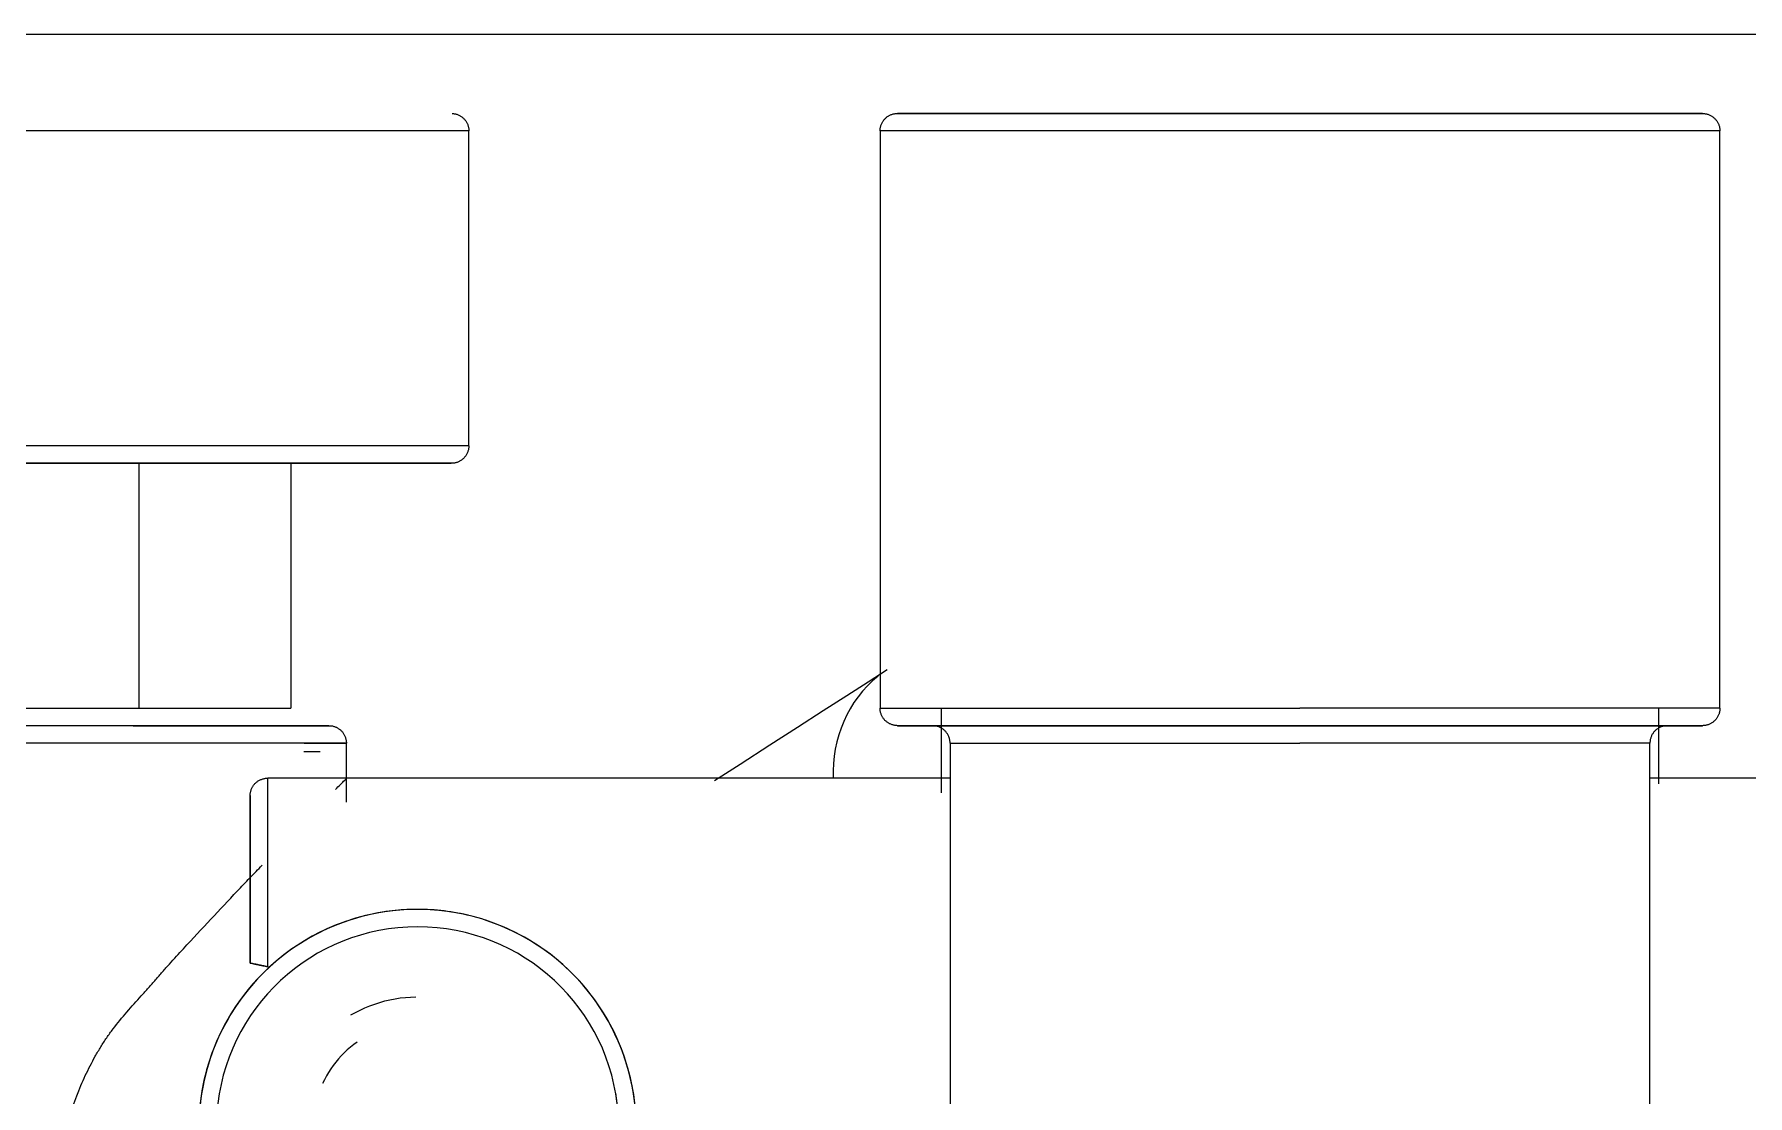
# Model space of a CAD drawing. Header units: millimetres. Extents: x 173236 to 801264, y -94969 to 615039.
# Drawn here: x 642920.1 to 643018.1, y 137680 to 137740.6 of the extents above; entities that cross this region are included whole.
import ezdxf

# ---------------------------------------------------------------- set-up
doc = ezdxf.new("R2010")
doc.units = ezdxf.units.MM
doc.header["$MEASUREMENT"] = 0
for name, color, linetype in [('VOX-A-ANNO-DIMS', 160, 'Continuous'), ('VOX-A-ELEV-1-NEAR', 130, 'Continuous'), ('VOX-A-FURN-LAYOUT', 93, 'Continuous'), ('VOX-A-WINDOW-SILL', 55, 'Continuous'), ('VOX-I- FURN-LAYOUT', 93, 'Continuous')]:
    doc.layers.add(name, color=color, linetype=linetype)

# ---------------------------------------------------------------- blocks, each defined once
blk = doc.blocks.new('*U626')
at = {"layer": 'VOX-A-WINDOW-SILL'}
blk.add_line((0, -4.5), (42.3071, -4.5), dxfattribs=at)
blk = doc.blocks.new('TYPICAL FLOOR PLAN')
at = {"layer": 'VOX-A-ANNO-DIMS', "xscale": -25.4, "yscale": 25.4, "zscale": 25.4, "rotation": 0.003946187135381862}
blk.add_blockref('*U626', (989090.596, 124304.818), dxfattribs=at)
blk = doc.blocks.new('Shower_columns_15486 - Xref_5A9743C00 - Torture_dwg_H_PIVOT-1495418-First Floor')
for p, q in [((-0.8071, -1.3386), (-0.8071, -1.5289)), ((0.8071, -1.509), (0.8071, -1.3386))]:
    blk.add_line(p, q)
blk = doc.blocks.new('Shower_columns_15486 - Xref_5A9743C00 - Torture_dwg_K_LINK-1495419-First Floor')
for p, q in [((-0.8071, -1.4961), (-2.1457, -1.4961)), ((2.1457, -1.4961), (0.8071, -1.4961))]:
    blk.add_line(p, q)
blk.add_open_spline([(-2.1704, -1.5215), (-2.1624, -1.5134), (-2.1501, -1.5014), (-2.1457, -1.4966), (-2.1457, -1.4961)], degree=3)
for points, knots in [([(-2.4507, -1.8137), (-2.4305, -1.7922), (-2.4008, -1.7605), (-2.3628, -1.7204), (-2.3444, -1.7014), (-2.3354, -1.6921)], [0.4285714, 0.4285714, 0.4285714, 0.4285714, 0.5, 0.5357143, 0.5714286, 0.5714286, 0.5714286, 0.5714286]), ([(-2.7756, -2.2835), (-2.7669, -2.2504), (-2.7507, -2.2028), (-2.7263, -2.1507), (-2.7108, -2.1219), (-2.6986, -2.1008), (-2.6852, -2.0803), (-2.666, -2.0539), (-2.6398, -2.0223), (-2.6126, -1.9919), (-2.5909, -1.9679), (-2.5751, -1.95), (-2.5595, -1.9321), (-2.5385, -1.9086), (-2.502, -1.8683), (-2.4709, -1.8353), (-2.4507, -1.8137)], [0, 0, 0, 0, 0.0714286, 0.1071429, 0.125, 0.1428571, 0.1607143, 0.1785714, 0.2142857, 0.25, 0.2678571, 0.2857143, 0.3035714, 0.3214286, 0.3571429, 0.4285714, 0.4285714, 0.4285714, 0.4285714])]:
    blk.add_open_spline(points, degree=3, knots=knots)
blk = doc.blocks.new('Shower_columns_15486 - Xref_5A9743C00 - Torture_dwg_C_FIXED-1495420-First Floor')
for p, q in [((-0.8612, 0), (0, 0)), ((-0.8612, 0), (-0.5322, 0)), ((-0.2798, 0), (0, 0)), ((0.9055, 0), (0, 0)), ((0.2344, 0), (0, 0)), ((0.9055, 0), (0.4528, 0)), ((-0.9449, -0.0394), (-0.9449, -1.3386)), ((0, -0.0394), (-0.9449, -0.0394)), ((0.9449, -0.0394), (0, -0.0394)), ((0.9449, -1.3386), (0.9449, -0.0394)), ((-0.9449, -1.3386), (0, -1.3386)), ((0.9449, -1.3386), (0, -1.3386)), ((-0.5322, -1.378), (-0.8612, -1.378)), ((0, -1.378), (-0.8612, -1.378)), ((-0.5483, -1.378), (-0.7863, -1.378)), ((-0.5483, -1.378), (-0.7863, -1.378)), ((0, -1.378), (-0.2789, -1.378)), ((0, -1.378), (-0.2562, -1.378)), ((0, -1.378), (-0.2555, -1.378)), ((0, -1.378), (0.182, -1.378)), ((0, -1.378), (0.2338, -1.378)), ((0.9055, -1.378), (0, -1.378)), ((0.1823, -1.378), (0, -1.378)), ((0.9055, -1.378), (0.4528, -1.378)), ((0.4612, -1.378), (0.8268, -1.378)), ((0.4612, -1.378), (0.8268, -1.378)), ((-0.7874, -1.4173), (-0.7874, -2.8543)), ((-0.7874, -1.4173), (0, -1.4173)), ((0.7874, -1.4173), (0, -1.4173)), ((0.7874, -2.8543), (0.7874, -1.4173))]:
    blk.add_line(p, q)
at = {"flags": 128}
for points in [[(-0.9449, -0.0394), (-0.9449, -0.0378), (-0.9448, -0.0362), (-0.9446, -0.0347), (-0.9444, -0.0331), (-0.9441, -0.0315), (-0.9438, -0.03), (-0.9433, -0.0285), (-0.9429, -0.027), (-0.9424, -0.0255), (-0.9418, -0.024), (-0.9411, -0.0226), (-0.9404, -0.0212), (-0.9397, -0.0198), (-0.9389, -0.0185), (-0.938, -0.0171), (-0.9371, -0.0159), (-0.9361, -0.0146), (-0.9351, -0.0134), (-0.934, -0.0122), (-0.9329, -0.0111), (-0.9318, -0.0101), (-0.9306, -0.009), (-0.9294, -0.008), (-0.9281, -0.0071), (-0.9268, -0.0062), (-0.9254, -0.0054), (-0.9241, -0.0046), (-0.9227, -0.0039), (-0.9212, -0.0033), (-0.9198, -0.0027), (-0.9183, -0.0021), (-0.9168, -0.0017), (-0.9153, -0.0012), (-0.9137, -0.0009), (-0.9122, -0.0006), (-0.9106, -0.0003), (-0.9091, -0.0002), (-0.9075, -0.0001), (-0.9059, 0), (-0.9055, 0)], [(0, 0), (-0.0362, 0), (-0.0724, 0), (-0.1084, 0), (-0.1443, 0), (-0.1799, 0), (-0.2152, 0), (-0.2502, 0), (-0.2848, 0), (-0.319, 0), (-0.3526, 0), (-0.3857, 0), (-0.4181, 0), (-0.4499, 0), (-0.481, 0), (-0.5113, 0), (-0.5408, 0), (-0.5694, 0), (-0.5971, 0), (-0.6238, 0), (-0.6496, 0), (-0.6743, 0), (-0.6979, 0), (-0.7204, 0), (-0.7418, 0), (-0.762, 0), (-0.7809, 0), (-0.7986, 0), (-0.8151, 0), (-0.8302, 0), (-0.844, 0), (-0.8564, 0), (-0.8675, 0), (-0.8772, 0), (-0.8855, 0), (-0.8923, 0), (-0.8978, 0), (-0.9018, 0), (-0.9043, 0), (-0.9055, 0)], [(-0.9055, 0), (-0.9048, 0), (-0.9026, 0), (-0.899, 0), (-0.8939, 0), (-0.8875, 0), (-0.8796, 0), (-0.8702, 0), (-0.8595, 0), (-0.8475, 0), (-0.834, 0), (-0.8193, 0), (-0.8032, 0), (-0.7858, 0), (-0.7672, 0), (-0.7474, 0), (-0.7263, 0), (-0.7041, 0), (-0.6808, 0), (-0.6563, 0), (-0.6309, 0), (-0.6044, 0), (-0.5769, 0), (-0.5486, 0), (-0.5193, 0), (-0.4893, 0), (-0.4584, 0), (-0.4268, 0), (-0.3945, 0), (-0.3616, 0), (-0.3281, 0), (-0.2941, 0), (-0.2596, 0), (-0.2247, 0), (-0.1895, 0), (-0.1539, 0), (-0.1181, 0), (-0.0821, 0), (-0.046, 0), (-0.0098, 0), (0, 0)], [(0, 0), (0.0362, 0), (0.0724, 0), (0.1084, 0), (0.1443, 0), (0.1799, 0), (0.2152, 0), (0.2502, 0), (0.2848, 0), (0.319, 0), (0.3526, 0), (0.3857, 0), (0.4181, 0), (0.4499, 0), (0.481, 0), (0.5113, 0), (0.5408, 0), (0.5694, 0), (0.5971, 0), (0.6238, 0), (0.6496, 0), (0.6743, 0), (0.6979, 0), (0.7204, 0), (0.7418, 0), (0.762, 0), (0.7809, 0), (0.7986, 0), (0.8151, 0), (0.8302, 0), (0.844, 0), (0.8564, 0), (0.8675, 0), (0.8772, 0), (0.8855, 0), (0.8923, 0), (0.8978, 0), (0.9018, 0), (0.9043, 0), (0.9055, 0)], [(0.9055, 0), (0.9048, 0), (0.9026, 0), (0.899, 0), (0.8939, 0), (0.8875, 0), (0.8796, 0), (0.8702, 0), (0.8595, 0), (0.8475, 0), (0.834, 0), (0.8193, 0), (0.8032, 0), (0.7858, 0), (0.7672, 0), (0.7474, 0), (0.7263, 0), (0.7041, 0), (0.6808, 0), (0.6563, 0), (0.6309, 0), (0.6044, 0), (0.5769, 0), (0.5486, 0), (0.5193, 0), (0.4893, 0), (0.4584, 0), (0.4268, 0), (0.3945, 0), (0.3616, 0), (0.3281, 0), (0.2941, 0), (0.2596, 0), (0.2247, 0), (0.1895, 0), (0.1539, 0), (0.1181, 0), (0.0821, 0), (0.046, 0), (0.0098, 0), (0, 0)], [(0.9055, 0), (0.9071, 0), (0.9087, -0.0001), (0.9102, -0.0003), (0.9118, -0.0005), (0.9133, -0.0008), (0.9149, -0.0011), (0.9164, -0.0015), (0.9179, -0.002), (0.9194, -0.0025), (0.9208, -0.0031), (0.9223, -0.0037), (0.9237, -0.0044), (0.9251, -0.0052), (0.9264, -0.006), (0.9277, -0.0069), (0.929, -0.0078), (0.9303, -0.0088), (0.9315, -0.0098), (0.9326, -0.0108), (0.9338, -0.0119), (0.9348, -0.0131), (0.9359, -0.0143), (0.9368, -0.0155), (0.9378, -0.0168), (0.9386, -0.0181), (0.9395, -0.0194), (0.9402, -0.0208), (0.9409, -0.0222), (0.9416, -0.0236), (0.9422, -0.0251), (0.9427, -0.0266), (0.9432, -0.0281), (0.9437, -0.0296), (0.944, -0.0311), (0.9443, -0.0327), (0.9445, -0.0342), (0.9447, -0.0358), (0.9448, -0.0374), (0.9449, -0.0389), (0.9449, -0.0394)], [(-0.9055, -1.378), (-0.9071, -1.3779), (-0.9087, -1.3778), (-0.9102, -1.3777), (-0.9118, -1.3774), (-0.9133, -1.3772), (-0.9149, -1.3768), (-0.9164, -1.3764), (-0.9179, -1.376), (-0.9194, -1.3754), (-0.9208, -1.3748), (-0.9223, -1.3742), (-0.9237, -1.3735), (-0.9251, -1.3727), (-0.9264, -1.3719), (-0.9277, -1.3711), (-0.929, -1.3702), (-0.9303, -1.3692), (-0.9315, -1.3682), (-0.9326, -1.3671), (-0.9338, -1.366), (-0.9348, -1.3649), (-0.9359, -1.3637), (-0.9368, -1.3624), (-0.9378, -1.3612), (-0.9386, -1.3599), (-0.9395, -1.3585), (-0.9402, -1.3571), (-0.9409, -1.3557), (-0.9416, -1.3543), (-0.9422, -1.3528), (-0.9427, -1.3514), (-0.9432, -1.3499), (-0.9437, -1.3484), (-0.944, -1.3468), (-0.9443, -1.3453), (-0.9445, -1.3437), (-0.9447, -1.3422), (-0.9448, -1.3406), (-0.9449, -1.339), (-0.9449, -1.3386)], [(0.9449, -1.3386), (0.9449, -1.3402), (0.9448, -1.3417), (0.9446, -1.3433), (0.9444, -1.3449), (0.9441, -1.3464), (0.9438, -1.3479), (0.9433, -1.3495), (0.9429, -1.351), (0.9424, -1.3525), (0.9418, -1.3539), (0.9411, -1.3554), (0.9404, -1.3568), (0.9397, -1.3581), (0.9389, -1.3595), (0.938, -1.3608), (0.9371, -1.3621), (0.9361, -1.3633), (0.9351, -1.3645), (0.934, -1.3657), (0.9329, -1.3668), (0.9318, -1.3679), (0.9306, -1.3689), (0.9294, -1.3699), (0.9281, -1.3708), (0.9268, -1.3717), (0.9254, -1.3725), (0.9241, -1.3733), (0.9227, -1.374), (0.9212, -1.3747), (0.9198, -1.3753), (0.9183, -1.3758), (0.9168, -1.3763), (0.9153, -1.3767), (0.9137, -1.3771), (0.9122, -1.3774), (0.9106, -1.3776), (0.9091, -1.3778), (0.9075, -1.3779), (0.9059, -1.378), (0.9055, -1.378)], [(-0.481, -1.378), (-0.5113, -1.378), (-0.5408, -1.378), (-0.5694, -1.378), (-0.5971, -1.378), (-0.6238, -1.378), (-0.6496, -1.378), (-0.6743, -1.378), (-0.6979, -1.378), (-0.7204, -1.378), (-0.7418, -1.378), (-0.762, -1.378), (-0.7809, -1.378), (-0.7986, -1.378), (-0.8151, -1.378), (-0.8302, -1.378), (-0.844, -1.378), (-0.8564, -1.378), (-0.8675, -1.378), (-0.8772, -1.378), (-0.8855, -1.378), (-0.8923, -1.378), (-0.8978, -1.378), (-0.9018, -1.378), (-0.9043, -1.378), (-0.9055, -1.378)], [(-0.9055, -1.378), (-0.9048, -1.378), (-0.9026, -1.378), (-0.899, -1.378), (-0.8939, -1.378), (-0.8875, -1.378), (-0.8796, -1.378), (-0.8702, -1.378), (-0.8595, -1.378), (-0.8475, -1.378), (-0.834, -1.378), (-0.8193, -1.378), (-0.8032, -1.378), (-0.7858, -1.378), (-0.7672, -1.378), (-0.7474, -1.378), (-0.7263, -1.378), (-0.7041, -1.378), (-0.6808, -1.378), (-0.6563, -1.378), (-0.6309, -1.378), (-0.6044, -1.378), (-0.5769, -1.378), (-0.5486, -1.378), (-0.5193, -1.378), (-0.4893, -1.378), (-0.4584, -1.378), (-0.4268, -1.378), (-0.3945, -1.378), (-0.3616, -1.378), (-0.3281, -1.378), (-0.2941, -1.378), (-0.2596, -1.378), (-0.2247, -1.378), (-0.1895, -1.378), (-0.1539, -1.378), (-0.1181, -1.378), (-0.0821, -1.378), (-0.046, -1.378), (-0.0098, -1.378), (0, -1.378)], [(-0.7874, -1.4173), (-0.7874, -1.4157), (-0.7875, -1.4142), (-0.7877, -1.4126), (-0.7879, -1.4111), (-0.7882, -1.4095), (-0.7885, -1.408), (-0.7889, -1.4064), (-0.7894, -1.4049), (-0.7899, -1.4035), (-0.7905, -1.402), (-0.7912, -1.4006), (-0.7919, -1.3991), (-0.7926, -1.3978), (-0.7934, -1.3964), (-0.7943, -1.3951), (-0.7952, -1.3938), (-0.7962, -1.3926), (-0.7972, -1.3914), (-0.7982, -1.3902), (-0.7993, -1.3891), (-0.8005, -1.388), (-0.8017, -1.387), (-0.8029, -1.386), (-0.8042, -1.3851), (-0.8055, -1.3842), (-0.8068, -1.3834), (-0.8082, -1.3826), (-0.8096, -1.3819), (-0.811, -1.3812), (-0.8125, -1.3806), (-0.814, -1.3801), (-0.8155, -1.3796), (-0.817, -1.3792), (-0.8185, -1.3788), (-0.8201, -1.3785), (-0.8216, -1.3783), (-0.8232, -1.3781), (-0.8248, -1.378), (-0.8263, -1.378), (-0.8268, -1.378)], [(0, -1.378), (-0.0362, -1.378), (-0.0724, -1.378)], [(0, -1.378), (0.0362, -1.378), (0.0724, -1.378), (0.1084, -1.378), (0.1443, -1.378), (0.1799, -1.378), (0.2152, -1.378), (0.2502, -1.378), (0.2848, -1.378), (0.319, -1.378), (0.3526, -1.378), (0.3857, -1.378), (0.4181, -1.378), (0.4499, -1.378), (0.481, -1.378), (0.5113, -1.378), (0.5408, -1.378), (0.5694, -1.378), (0.5971, -1.378), (0.6238, -1.378), (0.6496, -1.378), (0.6743, -1.378), (0.6979, -1.378), (0.7204, -1.378), (0.7418, -1.378), (0.762, -1.378), (0.7809, -1.378), (0.7986, -1.378), (0.8151, -1.378), (0.8302, -1.378), (0.844, -1.378), (0.8564, -1.378), (0.8675, -1.378), (0.8772, -1.378), (0.8855, -1.378), (0.8923, -1.378), (0.8978, -1.378), (0.9018, -1.378), (0.9043, -1.378), (0.9055, -1.378)], [(0.1895, -1.378), (0.1539, -1.378), (0.1181, -1.378), (0.0821, -1.378), (0.046, -1.378), (0.0098, -1.378), (0, -1.378)], [(0.9055, -1.378), (0.9048, -1.378), (0.9026, -1.378), (0.899, -1.378), (0.8939, -1.378), (0.8875, -1.378), (0.8796, -1.378), (0.8702, -1.378), (0.8595, -1.378), (0.8475, -1.378), (0.834, -1.378), (0.8193, -1.378), (0.8032, -1.378), (0.7858, -1.378), (0.7672, -1.378), (0.7474, -1.378), (0.7263, -1.378), (0.7041, -1.378), (0.6808, -1.378), (0.6563, -1.378), (0.6309, -1.378), (0.6044, -1.378), (0.5769, -1.378), (0.5486, -1.378), (0.5193, -1.378), (0.4893, -1.378), (0.4584, -1.378), (0.4268, -1.378)], [(0.8268, -1.378), (0.8252, -1.378), (0.8236, -1.3781), (0.8221, -1.3782), (0.8205, -1.3785), (0.819, -1.3787), (0.8174, -1.3791), (0.8159, -1.3795), (0.8144, -1.38), (0.8129, -1.3805), (0.8114, -1.3811), (0.81, -1.3817), (0.8086, -1.3824), (0.8072, -1.3832), (0.8059, -1.384), (0.8045, -1.3848), (0.8033, -1.3857), (0.802, -1.3867), (0.8008, -1.3877), (0.7996, -1.3888), (0.7985, -1.3899), (0.7975, -1.391), (0.7964, -1.3922), (0.7954, -1.3935), (0.7945, -1.3947), (0.7936, -1.3961), (0.7928, -1.3974), (0.792, -1.3988), (0.7913, -1.4002), (0.7907, -1.4016), (0.7901, -1.4031), (0.7895, -1.4045), (0.7891, -1.406), (0.7886, -1.4076), (0.7883, -1.4091), (0.788, -1.4106), (0.7877, -1.4122), (0.7876, -1.4138), (0.7875, -1.4153), (0.7874, -1.4169), (0.7874, -1.4173)]]:
    blk.add_lwpolyline(points, dxfattribs=at)
blk = doc.blocks.new('Shower_columns_15486 - Xref_5A9743C00 - Torture_dwg_D_FIXED-1495421-First Floor')
for p, q in [((-0.7874, 0.7874), (-2.3228, 0.7874)), ((-2.3228, 0.3629), (-2.3228, 0.7874)), ((1.8504, 0.7874), (0.7874, 0.7874)), ((-2.3622, 0.7025), (-2.3622, 0.3711)), ((-2.3622, 0.7025), (-2.3622, 0.3711)), ((-2.3228, 0.3629), (-2.3228, 0.4748))]:
    blk.add_line(p, q)
at = {"flags": 128}
for points in [[(-2.3622, 0.748), (-2.3622, 0.7496), (-2.3621, 0.7512), (-2.3619, 0.7527), (-2.3617, 0.7543), (-2.3614, 0.7559), (-2.3611, 0.7574), (-2.3607, 0.7589), (-2.3602, 0.7604), (-2.3597, 0.7619), (-2.3591, 0.7634), (-2.3585, 0.7648), (-2.3578, 0.7662), (-2.357, 0.7676), (-2.3562, 0.7689), (-2.3553, 0.7703), (-2.3544, 0.7715), (-2.3534, 0.7728), (-2.3524, 0.774), (-2.3514, 0.7752), (-2.3503, 0.7763), (-2.3491, 0.7773), (-2.3479, 0.7784), (-2.3467, 0.7794), (-2.3454, 0.7803), (-2.3441, 0.7812), (-2.3428, 0.782), (-2.3414, 0.7828), (-2.34, 0.7835), (-2.3386, 0.7841), (-2.3371, 0.7847), (-2.3356, 0.7853), (-2.3341, 0.7857), (-2.3326, 0.7862), (-2.3311, 0.7865), (-2.3295, 0.7868), (-2.328, 0.7871), (-2.3264, 0.7872), (-2.3248, 0.7874), (-2.3233, 0.7874), (-2.3228, 0.7874)], [(-2.3622, 0.3711), (-2.3622, 0.3967), (-2.3622, 0.4218), (-2.3622, 0.4461), (-2.3622, 0.4698), (-2.3622, 0.4927), (-2.3622, 0.5148), (-2.3622, 0.5361), (-2.3622, 0.5565), (-2.3622, 0.5761), (-2.3622, 0.5947), (-2.3622, 0.6124), (-2.3622, 0.6291), (-2.3622, 0.6447), (-2.3622, 0.6594), (-2.3622, 0.673), (-2.3622, 0.6855), (-2.3622, 0.6969), (-2.3622, 0.7072), (-2.3622, 0.7164), (-2.3622, 0.7245), (-2.3622, 0.7313), (-2.3622, 0.737), (-2.3622, 0.7415), (-2.3622, 0.7449), (-2.3622, 0.747), (-2.3622, 0.748)], [(-2.3622, 0.748), (-2.3622, 0.7474), (-2.3622, 0.7456), (-2.3622, 0.7427), (-2.3622, 0.7385), (-2.3622, 0.7331), (-2.3622, 0.7266), (-2.3622, 0.7189), (-2.3622, 0.7101), (-2.3622, 0.7001), (-2.3622, 0.689), (-2.3622, 0.6768), (-2.3622, 0.6635), (-2.3622, 0.6492), (-2.3622, 0.6338), (-2.3622, 0.6174), (-2.3622, 0.6), (-2.3622, 0.5816), (-2.3622, 0.5624), (-2.3622, 0.5422), (-2.3622, 0.5212), (-2.3622, 0.4993), (-2.3622, 0.4766), (-2.3622, 0.4532), (-2.3622, 0.429), (-2.3622, 0.4042), (-2.3622, 0.3787), (-2.3622, 0.3711)]]:
    blk.add_lwpolyline(points, dxfattribs=at)
for points, knots in [([(-2.3622, 0.3711), (-2.3622, 0.3711), (-2.3597, 0.3705), (-2.3518, 0.3689), (-2.3438, 0.3673), (-2.334, 0.3652), (-2.3267, 0.3637), (-2.3228, 0.3629)], [0, 0, 0, 0, 0.333333, 0.5, 0.666667, 0.833333, 1, 1, 1, 1]), ([(-2.3228, 0.3629), (-2.3267, 0.3637), (-2.3339, 0.3652), (-2.3438, 0.3673), (-2.3517, 0.3689), (-2.3597, 0.3705), (-2.3622, 0.3711), (-2.3622, 0.3711)], [0, 0, 0, 0, 0.166667, 0.333333, 0.5, 0.666667, 1, 1, 1, 1])]:
    blk.add_open_spline(points, degree=3, knots=knots)
blk = doc.blocks.new('Shower_columns_15486 - Xref_5A9743C00 - Torture_dwg_J_VALVE LEFT-1495422-First Floor')
for p, q in [((1.0827, -0.0394), (0, -0.0394)), ((1.0827, -0.748), (1.0827, -0.0394)), ((1.0827, -0.748), (0, -0.748)), ((0.3008, -0.7874), (-0.3066, -0.7874)), ((1.0433, -0.7874), (0, -0.7874)), ((0.341, -1.3386), (0.341, -0.7874)), ((0.6819, -0.7874), (0.5378, -0.7874)), ((0.6819, -0.7874), (0.6819, -1.3386)), ((1.0433, -0.7874), (0.7061, -0.7874)), ((-0.341, -1.3386), (0.341, -1.3386)), ((0.341, -1.3386), (0.6819, -1.3386)), ((0.3937, -1.378), (-0.3937, -1.378)), ((0.7677, -1.378), (0, -1.378)), ((0.7677, -1.378), (0.3156, -1.378)), ((0.3937, -1.378), (0.3383, -1.378)), ((0.8071, -1.4173), (0, -1.4173)), ((0.7118, -1.4173), (0.8071, -1.4173)), ((0.8071, -1.5503), (0.8071, -1.4173)), ((0.748, -1.437), (0.7115, -1.437)), ((0.748, -1.437), (0.7115, -1.437))]:
    blk.add_line(p, q)
at = {"flags": 128}
for points in [[(1.0449, 0), (1.0465, -0.0001), (1.048, -0.0003), (1.0496, -0.0005), (1.0511, -0.0008), (1.0527, -0.0011), (1.0542, -0.0015), (1.0557, -0.002), (1.0572, -0.0025), (1.0586, -0.0031), (1.0601, -0.0037), (1.0615, -0.0044), (1.0629, -0.0052), (1.0642, -0.006), (1.0655, -0.0069), (1.0668, -0.0078), (1.0681, -0.0088), (1.0693, -0.0098), (1.0704, -0.0108), (1.0715, -0.0119), (1.0726, -0.0131), (1.0737, -0.0143), (1.0746, -0.0155), (1.0756, -0.0168), (1.0764, -0.0181), (1.0773, -0.0194), (1.078, -0.0208), (1.0787, -0.0222), (1.0794, -0.0236), (1.08, -0.0251), (1.0805, -0.0266), (1.081, -0.0281), (1.0814, -0.0296), (1.0818, -0.0311), (1.0821, -0.0327), (1.0823, -0.0342), (1.0825, -0.0358), (1.0826, -0.0374), (1.0827, -0.0389), (1.0827, -0.0394)], [(1.0827, -0.748), (1.0826, -0.7496), (1.0826, -0.7512), (1.0824, -0.7527), (1.0822, -0.7543), (1.0819, -0.7559), (1.0815, -0.7574), (1.0811, -0.7589), (1.0807, -0.7604), (1.0802, -0.7619), (1.0796, -0.7634), (1.0789, -0.7648), (1.0782, -0.7662), (1.0775, -0.7676), (1.0767, -0.7689), (1.0758, -0.7703), (1.0749, -0.7715), (1.0739, -0.7728), (1.0729, -0.774), (1.0718, -0.7752), (1.0707, -0.7763), (1.0696, -0.7773), (1.0684, -0.7784), (1.0672, -0.7794), (1.0659, -0.7803), (1.0646, -0.7812), (1.0632, -0.782), (1.0619, -0.7828), (1.0605, -0.7835), (1.059, -0.7841), (1.0576, -0.7847), (1.0561, -0.7853), (1.0546, -0.7857), (1.0531, -0.7862), (1.0515, -0.7865), (1.05, -0.7868), (1.0484, -0.7871), (1.0469, -0.7872), (1.0453, -0.7874), (1.0437, -0.7874), (1.0433, -0.7874)], [(0.0834, -0.7874), (0.1249, -0.7874), (0.1662, -0.7874), (0.2073, -0.7874), (0.248, -0.7874), (0.2883, -0.7874), (0.3282, -0.7874), (0.3675, -0.7874), (0.4063, -0.7874), (0.4444, -0.7874), (0.4818, -0.7874), (0.5184, -0.7874), (0.5542, -0.7874), (0.5891, -0.7874), (0.6231, -0.7874), (0.656, -0.7874), (0.6879, -0.7874), (0.7188, -0.7874), (0.7484, -0.7874), (0.7769, -0.7874), (0.8041, -0.7874), (0.8301, -0.7874), (0.8547, -0.7874), (0.8779, -0.7874), (0.8998, -0.7874), (0.9202, -0.7874), (0.9391, -0.7874), (0.9565, -0.7874), (0.9724, -0.7874), (0.9867, -0.7874), (0.9995, -0.7874), (1.0107, -0.7874), (1.0202, -0.7874), (1.0281, -0.7874), (1.0344, -0.7874), (1.039, -0.7874), (1.042, -0.7874), (1.0432, -0.7874)], [(1.0433, -0.7874), (1.0425, -0.7874), (1.04, -0.7874), (1.0358, -0.7874), (1.03, -0.7874), (1.0225, -0.7874), (1.0134, -0.7874), (1.0027, -0.7874), (0.9903, -0.7874), (0.9764, -0.7874), (0.9609, -0.7874), (0.9439, -0.7874), (0.9254, -0.7874), (0.9054, -0.7874), (0.8839, -0.7874), (0.8611, -0.7874), (0.8368, -0.7874), (0.8112, -0.7874), (0.7844, -0.7874), (0.7562, -0.7874), (0.7269, -0.7874), (0.6964, -0.7874)], [(0.7677, -1.378), (0.7671, -1.378), (0.7653, -1.378), (0.7622, -1.378), (0.7579, -1.378), (0.7524, -1.378), (0.7457, -1.378), (0.7378, -1.378), (0.7287, -1.378), (0.7185, -1.378), (0.7071, -1.378), (0.6946, -1.378), (0.681, -1.378), (0.6662, -1.378), (0.6505, -1.378), (0.6336, -1.378), (0.6158, -1.378), (0.597, -1.378), (0.5772, -1.378), (0.5565, -1.378), (0.5349, -1.378), (0.5124, -1.378), (0.4892, -1.378), (0.4651, -1.378), (0.4403, -1.378), (0.4148, -1.378), (0.3886, -1.378), (0.3618, -1.378), (0.3345, -1.378), (0.3066, -1.378), (0.2782, -1.378), (0.2494, -1.378), (0.2201, -1.378), (0.1905, -1.378), (0.1606, -1.378), (0.1305, -1.378), (0.1001, -1.378)], [(0.327, -1.378), (0.3545, -1.378), (0.3815, -1.378), (0.4078, -1.378), (0.4335, -1.378), (0.4585, -1.378), (0.4827, -1.378), (0.5062, -1.378), (0.5289, -1.378), (0.5507, -1.378), (0.5717, -1.378), (0.5917, -1.378), (0.6108, -1.378), (0.6289, -1.378), (0.646, -1.378), (0.6621, -1.378), (0.6771, -1.378), (0.691, -1.378), (0.7038, -1.378), (0.7155, -1.378), (0.7261, -1.378), (0.7355, -1.378), (0.7437, -1.378), (0.7507, -1.378), (0.7565, -1.378), (0.7612, -1.378), (0.7646, -1.378), (0.7667, -1.378), (0.7677, -1.378)], [(0.7677, -1.378), (0.7693, -1.378), (0.7709, -1.3781), (0.7724, -1.3782), (0.774, -1.3785), (0.7755, -1.3787), (0.7771, -1.3791), (0.7786, -1.3795), (0.7801, -1.38), (0.7816, -1.3805), (0.783, -1.3811), (0.7845, -1.3817), (0.7859, -1.3824), (0.7873, -1.3832), (0.7886, -1.384), (0.7899, -1.3848), (0.7912, -1.3857), (0.7925, -1.3867), (0.7937, -1.3877), (0.7948, -1.3888), (0.796, -1.3899), (0.797, -1.391), (0.7981, -1.3922), (0.799, -1.3935), (0.8, -1.3947), (0.8008, -1.3961), (0.8017, -1.3974), (0.8024, -1.3988), (0.8032, -1.4002), (0.8038, -1.4016), (0.8044, -1.4031), (0.805, -1.4045), (0.8054, -1.406), (0.8059, -1.4076), (0.8062, -1.4091), (0.8065, -1.4106), (0.8068, -1.4122), (0.8069, -1.4138), (0.807, -1.4153), (0.8071, -1.4169), (0.8071, -1.4173)]]:
    blk.add_lwpolyline(points, dxfattribs=at)
blk = doc.blocks.new('Shower_columns_15486 - Xref_5A9743C00 - Torture_dwg_L_FLEXO-1495424-First Floor')
at = {"flags": 128}
for points in [[(-1.3175, -1.5017), (-1.2597, -1.4645), (-1.1927, -1.4213), (-1.1304, -1.3811), (-1.0727, -1.344), (-1.0199, -1.3099), (-0.9719, -1.279), (-0.9289, -1.2513)], [(-2.1355, -2.0292), (-2.1252, -2.0234), (-2.1147, -2.018), (-2.104, -2.0131), (-2.093, -2.0085), (-2.082, -2.0045), (-2.0707, -2.0008), (-2.0593, -1.9976), (-2.0479, -1.9949), (-2.0363, -1.9927), (-2.0246, -1.9909), (-2.0129, -1.9895), (-2.0011, -1.9887), (-1.9893, -1.9883)], [(-2.1214, -2.0903), (-2.129, -2.0959), (-2.1364, -2.1018), (-2.1436, -2.1079), (-2.1504, -2.1144), (-2.1571, -2.1211), (-2.1634, -2.1281), (-2.1695, -2.1353), (-2.1753, -2.1428), (-2.1808, -2.1505), (-2.1859, -2.1584), (-2.1908, -2.1665), (-2.1953, -2.1748), (-2.1995, -2.1833)]]:
    blk.add_lwpolyline(points, dxfattribs=at)
blk.add_ellipse((-0.7651, -1.497), major_axis=(-0.16, 0.2482), ratio=0.953292, start_param=0.106998, end_param=1.018943)
blk = doc.blocks.new('Shower_columns_15486 - Xref_5A9743C00 - Torture_dwg_E_SORTIDA-1495425-First Floor')
at = {"flags": 128}
blk.add_lwpolyline([(-0.315, -0.0359), (-0.3139, -0.0449), (-0.3113, -0.0527), (-0.3078, -0.0588), (-0.3042, -0.0632), (-0.3008, -0.0665), (-0.2978, -0.0688), (-0.2952, -0.0705), (-0.2929, -0.0718), (-0.2908, -0.0728), (-0.289, -0.0736), (-0.2873, -0.0743), (-0.2858, -0.0748), (-0.2844, -0.0753), (-0.2831, -0.0756), (-0.2818, -0.076), (-0.2806, -0.0763), (-0.2795, -0.0765), (-0.2784, -0.0768), (-0.2772, -0.077), (-0.2762, -0.0772), (-0.2751, -0.0773), (-0.274, -0.0775), (-0.273, -0.0776), (-0.2719, -0.0778), (-0.2709, -0.0779), (-0.2699, -0.078), (-0.2688, -0.0781), (-0.2678, -0.0782), (-0.2667, -0.0783), (-0.2657, -0.0784), (-0.2646, -0.0784), (-0.2636, -0.0785), (-0.2625, -0.0785), (-0.2615, -0.0786), (-0.2604, -0.0786), (-0.2594, -0.0786), (-0.2583, -0.0787), (-0.2573, -0.0787), (-0.2562, -0.0787), (-0.2551, -0.0787), (-0.2541, -0.0787), (-0.253, -0.0787), (-0.252, -0.0786), (-0.2509, -0.0786), (-0.2498, -0.0786), (-0.2488, -0.0785), (-0.2477, -0.0785), (-0.2467, -0.0784), (-0.2456, -0.0783), (-0.2446, -0.0782), (-0.2436, -0.0782), (-0.2425, -0.0781), (-0.2415, -0.078), (-0.2404, -0.0778), (-0.2394, -0.0777), (-0.2383, -0.0776), (-0.2373, -0.0774), (-0.2362, -0.0773), (-0.2351, -0.0771), (-0.2341, -0.0769), (-0.2329, -0.0767), (-0.2318, -0.0764), (-0.2306, -0.0761), (-0.2294, -0.0758), (-0.2281, -0.0755), (-0.2268, -0.0751), (-0.2253, -0.0746), (-0.2237, -0.074), (-0.222, -0.0733), (-0.2201, -0.0724), (-0.2179, -0.0713), (-0.2155, -0.0698), (-0.2127, -0.0678), (-0.2095, -0.0651), (-0.206, -0.0614), (-0.2024, -0.0562), (-0.1992, -0.0493), (-0.1972, -0.0408), (-0.1969, -0.0359)], dxfattribs=at)
for centre, major_axis, start_param, end_param in [((-0.2559, -0.0359), (0.0591, 0), 0, 3.141593), ((-0.2559, -0.0359), (0.0591, 0), 3.141593, 6.283185), ((-0.2559, -0.0747), (0.0197, 0), 0, 3.141593), ((-0.2559, -0.0747), (-0.0197, 0), 0, 3.141593)]:
    blk.add_ellipse(centre, major_axis=major_axis, ratio=0.173648, start_param=start_param, end_param=end_param)
blk = doc.blocks.new('Shower_columns_15486 - Xref_5A9743C00 - Torture_dwg_E_SORTIDA-V3-First Floor')
at = {"flags": 128}
blk.add_lwpolyline([(-0.3346, -0.1145), (-0.3336, -0.1235), (-0.331, -0.1313), (-0.3275, -0.1374), (-0.3239, -0.1419), (-0.3205, -0.1451), (-0.3175, -0.1474), (-0.3149, -0.1492), (-0.3125, -0.1505), (-0.3105, -0.1515), (-0.3087, -0.1523), (-0.307, -0.1529), (-0.3055, -0.1534), (-0.3041, -0.1539), (-0.3028, -0.1543), (-0.3015, -0.1546), (-0.3003, -0.1549), (-0.2992, -0.1552), (-0.298, -0.1554), (-0.2969, -0.1556), (-0.2959, -0.1558), (-0.2948, -0.156), (-0.2937, -0.1561), (-0.2927, -0.1563), (-0.2916, -0.1564), (-0.2906, -0.1565), (-0.2895, -0.1566), (-0.2885, -0.1567), (-0.2875, -0.1568), (-0.2864, -0.1569), (-0.2854, -0.157), (-0.2843, -0.157), (-0.2833, -0.1571), (-0.2822, -0.1572), (-0.2812, -0.1572), (-0.2801, -0.1572), (-0.2791, -0.1573), (-0.278, -0.1573), (-0.2769, -0.1573), (-0.2759, -0.1573), (-0.2748, -0.1573), (-0.2738, -0.1573), (-0.2727, -0.1573), (-0.2716, -0.1572), (-0.2706, -0.1572), (-0.2695, -0.1572), (-0.2685, -0.1571), (-0.2674, -0.1571), (-0.2664, -0.157), (-0.2653, -0.1569), (-0.2643, -0.1569), (-0.2632, -0.1568), (-0.2622, -0.1567), (-0.2612, -0.1566), (-0.2601, -0.1565), (-0.2591, -0.1563), (-0.258, -0.1562), (-0.257, -0.156), (-0.2559, -0.1559), (-0.2548, -0.1557), (-0.2537, -0.1555), (-0.2526, -0.1553), (-0.2515, -0.155), (-0.2503, -0.1548), (-0.2491, -0.1545), (-0.2478, -0.1541), (-0.2464, -0.1537), (-0.245, -0.1532), (-0.2434, -0.1526), (-0.2417, -0.1519), (-0.2398, -0.151), (-0.2376, -0.1499), (-0.2352, -0.1484), (-0.2324, -0.1464), (-0.2292, -0.1437), (-0.2257, -0.14), (-0.2221, -0.1348), (-0.2188, -0.1279), (-0.2168, -0.1194), (-0.2165, -0.1145)], dxfattribs=at)
for centre, major_axis, start_param, end_param in [((-0.2756, -0.1145), (0.0591, 0), 0, 3.141593), ((-0.2756, -0.1145), (0.0591, 0), 3.141593, 6.283185), ((-0.2756, -0.1533), (0.0197, 0), 0, 3.141593), ((-0.2756, -0.1533), (-0.0197, 0), 0, 3.141593)]:
    blk.add_ellipse(centre, major_axis=major_axis, ratio=0.173648, start_param=start_param, end_param=end_param)
blk = doc.blocks.new('Shower_columns_15486 - Xref_5A9743C00 - Torture_dwg_E_SORTIDA-V4-First Floor')
at = {"flags": 128}
blk.add_lwpolyline([(0.0866, -0.3399), (0.0876, -0.3489), (0.0903, -0.3567), (0.0938, -0.3628), (0.0974, -0.3672), (0.1008, -0.3705), (0.1038, -0.3728), (0.1064, -0.3745), (0.1087, -0.3758), (0.1108, -0.3768), (0.1126, -0.3776), (0.1142, -0.3783), (0.1158, -0.3788), (0.1172, -0.3793), (0.1185, -0.3797), (0.1197, -0.38), (0.1209, -0.3803), (0.1221, -0.3805), (0.1232, -0.3808), (0.1243, -0.381), (0.1254, -0.3812), (0.1265, -0.3813), (0.1275, -0.3815), (0.1286, -0.3816), (0.1296, -0.3818), (0.1307, -0.3819), (0.1317, -0.382), (0.1328, -0.3821), (0.1338, -0.3822), (0.1348, -0.3823), (0.1359, -0.3824), (0.1369, -0.3824), (0.138, -0.3825), (0.139, -0.3825), (0.1401, -0.3826), (0.1411, -0.3826), (0.1422, -0.3826), (0.1433, -0.3827), (0.1443, -0.3827), (0.1454, -0.3827), (0.1464, -0.3827), (0.1475, -0.3827), (0.1486, -0.3827), (0.1496, -0.3826), (0.1507, -0.3826), (0.1517, -0.3826), (0.1528, -0.3825), (0.1538, -0.3825), (0.1549, -0.3824), (0.1559, -0.3823), (0.157, -0.3822), (0.158, -0.3822), (0.1591, -0.3821), (0.1601, -0.382), (0.1611, -0.3818), (0.1622, -0.3817), (0.1632, -0.3816), (0.1643, -0.3814), (0.1654, -0.3813), (0.1664, -0.3811), (0.1675, -0.3809), (0.1686, -0.3807), (0.1698, -0.3804), (0.1709, -0.3801), (0.1722, -0.3798), (0.1735, -0.3795), (0.1748, -0.3791), (0.1763, -0.3786), (0.1778, -0.378), (0.1796, -0.3773), (0.1815, -0.3764), (0.1837, -0.3753), (0.1861, -0.3738), (0.1889, -0.3718), (0.1921, -0.3691), (0.1956, -0.3654), (0.1992, -0.3602), (0.2024, -0.3533), (0.2044, -0.3448), (0.2047, -0.3399)], dxfattribs=at)
for centre, major_axis, start_param, end_param in [((0.1457, -0.3399), (0.0591, 0), 1.6568, 3.141593), ((0.1457, -0.3399), (0.0591, 0), 3.141593, 6.283185), ((0.1457, -0.3399), (0.0591, 0), 0, 1.570796), ((0.1457, -0.3787), (-0.0197, 0), 3.141593, 6.283185), ((0.1457, -0.3787), (0.0197, 0), 3.141593, 6.283185)]:
    blk.add_ellipse(centre, major_axis=major_axis, ratio=0.173648, start_param=start_param, end_param=end_param)
blk = doc.blocks.new('Shower_columns_15486 - Xref_5A9743C00 - Torture_dwg_F_SORTIDA ARRAY-1495426-First Floor')
for name, p in [('Shower_columns_15486 - Xref_5A9743C00 - Torture_dwg_E_SORTIDA-1495425-First Floor', (0, 0)), ('Shower_columns_15486 - Xref_5A9743C00 - Torture_dwg_E_SORTIDA-1495425-First Floor', (0.1575, 0)), ('Shower_columns_15486 - Xref_5A9743C00 - Torture_dwg_E_SORTIDA-1495425-First Floor', (0.3543, 0)), ('Shower_columns_15486 - Xref_5A9743C00 - Torture_dwg_E_SORTIDA-1495425-First Floor', (0.5118, 0)), ('Shower_columns_15486 - Xref_5A9743C00 - Torture_dwg_E_SORTIDA-1495425-First Floor', (0, -0.0376)), ('Shower_columns_15486 - Xref_5A9743C00 - Torture_dwg_E_SORTIDA-1495425-First Floor', (0.1575, -0.0376)), ('Shower_columns_15486 - Xref_5A9743C00 - Torture_dwg_E_SORTIDA-1495425-First Floor', (0.3543, -0.0376)), ('Shower_columns_15486 - Xref_5A9743C00 - Torture_dwg_E_SORTIDA-1495425-First Floor', (0.5118, -0.0376)), ('Shower_columns_15486 - Xref_5A9743C00 - Torture_dwg_E_SORTIDA-V3-First Floor', (0, 0)), ('Shower_columns_15486 - Xref_5A9743C00 - Torture_dwg_E_SORTIDA-1495425-First Floor', (0.1575, -0.0827)), ('Shower_columns_15486 - Xref_5A9743C00 - Torture_dwg_E_SORTIDA-1495425-First Floor', (0.3543, -0.0827)), ('Shower_columns_15486 - Xref_5A9743C00 - Torture_dwg_E_SORTIDA-V3-First Floor', (0.5512, 0)), ('Shower_columns_15486 - Xref_5A9743C00 - Torture_dwg_E_SORTIDA-1495425-First Floor', (-0.0197, -0.1176)), ('Shower_columns_15486 - Xref_5A9743C00 - Torture_dwg_E_SORTIDA-1495425-First Floor', (0.1575, -0.1278)), ('Shower_columns_15486 - Xref_5A9743C00 - Torture_dwg_E_SORTIDA-1495425-First Floor', (0.3543, -0.1278)), ('Shower_columns_15486 - Xref_5A9743C00 - Torture_dwg_E_SORTIDA-1495425-First Floor', (0.5315, -0.1176)), ('Shower_columns_15486 - Xref_5A9743C00 - Torture_dwg_E_SORTIDA-1495425-First Floor', (-0.0197, -0.1554)), ('Shower_columns_15486 - Xref_5A9743C00 - Torture_dwg_E_SORTIDA-1495425-First Floor', (0.5315, -0.1554)), ('Shower_columns_15486 - Xref_5A9743C00 - Torture_dwg_E_SORTIDA-1495425-First Floor', (0, -0.1936)), ('Shower_columns_15486 - Xref_5A9743C00 - Torture_dwg_E_SORTIDA-1495425-First Floor', (0.1575, -0.1689)), ('Shower_columns_15486 - Xref_5A9743C00 - Torture_dwg_E_SORTIDA-1495425-First Floor', (0.3543, -0.1689)), ('Shower_columns_15486 - Xref_5A9743C00 - Torture_dwg_E_SORTIDA-1495425-First Floor', (0.5118, -0.1936)), ('Shower_columns_15486 - Xref_5A9743C00 - Torture_dwg_E_SORTIDA-1495425-First Floor', (0.0394, -0.2353)), ('Shower_columns_15486 - Xref_5A9743C00 - Torture_dwg_E_SORTIDA-1495425-First Floor', (0.1575, -0.2099)), ('Shower_columns_15486 - Xref_5A9743C00 - Torture_dwg_E_SORTIDA-1495425-First Floor', (0.2559, -0.2421)), ('Shower_columns_15486 - Xref_5A9743C00 - Torture_dwg_E_SORTIDA-1495425-First Floor', (0.3543, -0.2099)), ('Shower_columns_15486 - Xref_5A9743C00 - Torture_dwg_E_SORTIDA-1495425-First Floor', (0.4724, -0.2353)), ('Shower_columns_15486 - Xref_5A9743C00 - Torture_dwg_E_SORTIDA-1495425-First Floor', (0.0787, -0.2705)), ('Shower_columns_15486 - Xref_5A9743C00 - Torture_dwg_E_SORTIDA-1495425-First Floor', (0.2559, -0.2763)), ('Shower_columns_15486 - Xref_5A9743C00 - Torture_dwg_E_SORTIDA-1495425-First Floor', (0.4331, -0.2705)), ('Shower_columns_15486 - Xref_5A9743C00 - Torture_dwg_E_SORTIDA-1495425-First Floor', (0.1102, -0.304)), ('Shower_columns_15486 - Xref_5A9743C00 - Torture_dwg_E_SORTIDA-1495425-First Floor', (0.2559, -0.3156)), ('Shower_columns_15486 - Xref_5A9743C00 - Torture_dwg_E_SORTIDA-V4-First Floor', (0, 0)), ('Shower_columns_15486 - Xref_5A9743C00 - Torture_dwg_E_SORTIDA-1495425-First Floor', (0.1575, -0.3396)), ('Shower_columns_15486 - Xref_5A9743C00 - Torture_dwg_E_SORTIDA-1495425-First Floor', (0.3543, -0.3396)), ('Shower_columns_15486 - Xref_5A9743C00 - Torture_dwg_E_SORTIDA-1495425-First Floor', (0.2559, -0.3669))]:
    blk.add_blockref(name, p)
blk = doc.blocks.new('Shower_columns_15486 - Xref_5A9743C00 - Torture_dwg_G_TELEPHONE-1495427-First Floor')
for p, q in [((-0.4908, 0.0359), (-0.4515, 0.033)), ((-0.4515, -0.0057), (-0.4515, 0.033)), ((0.4515, 0.033), (-0.4515, 0.033)), ((0.4515, 0.033), (0.4908, 0.0359)), ((0.4515, 0.033), (0.4515, -0.0057)), ((-0.4515, -0.0057), (0.4515, -0.0057))]:
    blk.add_line(p, q)
at = {"flags": 128}
blk.add_lwpolyline([(0.4908, 0.0359), (0.489, 0.0555), (0.4864, 0.075), (0.483, 0.0944), (0.4788, 0.1136), (0.4739, 0.1327), (0.4682, 0.1515), (0.4618, 0.1701), (0.4546, 0.1885), (0.4467, 0.2065), (0.4381, 0.2242), (0.4288, 0.2415), (0.4188, 0.2585), (0.4081, 0.275), (0.3968, 0.2911), (0.3848, 0.3068), (0.3722, 0.3219), (0.3591, 0.3365), (0.3453, 0.3506), (0.331, 0.3642), (0.3162, 0.3771), (0.3009, 0.3894), (0.285, 0.4012), (0.2688, 0.4122), (0.2521, 0.4227), (0.235, 0.4324), (0.2175, 0.4415), (0.1997, 0.4498), (0.1815, 0.4574), (0.1631, 0.4643), (0.1444, 0.4705), (0.1255, 0.4759), (0.1063, 0.4805), (0.087, 0.4844), (0.0676, 0.4875), (0.048, 0.4898), (0.0284, 0.4913), (0.0087, 0.492), (-0.0109, 0.492), (-0.0306, 0.4912), (-0.0502, 0.4896), (-0.0698, 0.4872), (-0.0892, 0.484), (-0.1085, 0.48), (-0.1276, 0.4753), (-0.1465, 0.4698), (-0.1652, 0.4636), (-0.1836, 0.4566), (-0.2017, 0.4489), (-0.2195, 0.4405), (-0.2369, 0.4314), (-0.254, 0.4215), (-0.2706, 0.411), (-0.2868, 0.3999), (-0.3026, 0.3881), (-0.3179, 0.3757), (-0.3326, 0.3627), (-0.3469, 0.3491), (-0.3606, 0.3349), (-0.3737, 0.3202), (-0.3862, 0.305), (-0.3981, 0.2894), (-0.4093, 0.2732), (-0.4199, 0.2566), (-0.4298, 0.2396), (-0.4391, 0.2222), (-0.4476, 0.2045), (-0.4554, 0.1864), (-0.4625, 0.1681), (-0.4689, 0.1495), (-0.4745, 0.1306), (-0.4793, 0.1115), (-0.4834, 0.0922), (-0.4867, 0.0728), (-0.4892, 0.0533), (-0.4908, 0.0359)], dxfattribs=at)
for radius, start, end in [(0.4921, 90, 175.8157), (0.4921, 90, 124.2291), (0.4921, 75.9947, 90), (0.4921, 76.5827, 90), (0.4921, 4.1843, 71.7591), (0.4921, 55.7709, 71.5808), (0.4528, 4.1843, 175.8157), (0.4921, 135, 194.7041), (0.4921, 345.2959, 45), (0.4528, 4.2104, 10), (0.4921, 221.9018, 225), (0.4921, 315, 318.0982), (0.4921, 262.4351, 270), (0.4921, 270, 277.5649)]:
    blk.add_arc((0, 0), radius, start, end)
for points, knots in [([(-0.3704, -0.324), (-0.3775, -0.3159), (-0.3924, -0.2977), (-0.4194, -0.2594), (-0.4474, -0.2086), (-0.4709, -0.1476), (-0.4858, -0.0864), (-0.4927, -0.0253), (-0.4923, 0.0156), (-0.4908, 0.0359)], [-0.6558407, -0.6558407, -0.6558407, -0.6558407, -0.6111111, -0.5555556, -0.4444444, -0.3333333, -0.2222222, -0.1111111, 0, 0, 0, 0]), ([(0.3704, -0.324), (0.3775, -0.3159), (0.3924, -0.2977), (0.4194, -0.2594), (0.4474, -0.2086), (0.4709, -0.1476), (0.4858, -0.0864), (0.4927, -0.0253), (0.4923, 0.0156), (0.4908, 0.0359)], [0.3441577, 0.3441577, 0.3441577, 0.3441577, 0.3888889, 0.4444444, 0.5555556, 0.6666667, 0.7777778, 0.8888889, 1, 1, 1, 1]), ([(0.4515, -0.0057), (0.4551, -0.0536), (0.4491, -0.1258), (0.4167, -0.2216), (0.3842, -0.2813), (0.3486, -0.329), (0.3212, -0.3586), (0.2956, -0.3821), (0.2737, -0.3998), (0.2533, -0.4143), (0.2354, -0.4257), (0.22, -0.4346), (0.2041, -0.443), (0.188, -0.4508), (0.169, -0.459), (0.1454, -0.4679), (0.1142, -0.4774), (0.0835, -0.4841), (0.0577, -0.488), (0.0381, -0.4901), (0.0186, -0.4913), (0, -0.4917), (-0.0186, -0.4913), (-0.0381, -0.4901), (-0.0577, -0.488), (-0.0835, -0.4841), (-0.1142, -0.4774), (-0.1454, -0.4679), (-0.169, -0.459), (-0.1942, -0.4481), (-0.2147, -0.4377), (-0.2354, -0.4257), (-0.2533, -0.4143), (-0.2737, -0.3998), (-0.2956, -0.3821), (-0.3212, -0.3586), (-0.3486, -0.329), (-0.3753, -0.2932), (-0.3972, -0.2574), (-0.4148, -0.2215), (-0.4288, -0.1856), (-0.4395, -0.1497), (-0.447, -0.1137), (-0.4516, -0.0777), (-0.4532, -0.0417), (-0.4524, -0.0177), (-0.4515, -0.0057)], [0, 0, 0, 0, 0.142857, 0.214286, 0.285714, 0.321429, 0.357143, 0.375, 0.392857, 0.410714, 0.419643, 0.428571, 0.4375, 0.446429, 0.455357, 0.464286, 0.473214, 0.482143, 0.486607, 0.491071, 0.495536, 0.5, 0.504464, 0.508929, 0.513393, 0.517857, 0.526786, 0.535714, 0.544643, 0.553571, 0.571429, 0.580357, 0.589286, 0.607143, 0.625, 0.642857, 0.678571, 0.714286, 0.75, 0.785714, 0.821429, 0.857143, 0.892857, 0.928571, 0.964286, 1, 1, 1, 1]), ([(-0.2138, -0.4433), (-0.2216, -0.4395), (-0.2389, -0.4305), (-0.2606, -0.4177), (-0.2807, -0.4044), (-0.3004, -0.3901), (-0.3195, -0.3745), (-0.336, -0.3598), (-0.3511, -0.345), (-0.3606, -0.335), (-0.3652, -0.3299)], [-0.8804498, -0.8804498, -0.8804498, -0.8804498, -0.8611111, -0.8333333, -0.8055556, -0.7777778, -0.75, -0.7222222, -0.6944444, -0.6666667, -0.6666667, -0.6666667, -0.6666667]), ([(0.2138, -0.4433), (0.2216, -0.4395), (0.2389, -0.4305), (0.2606, -0.4177), (0.2807, -0.4044), (0.3004, -0.3901), (0.3195, -0.3745), (0.336, -0.3598), (0.3511, -0.345), (0.3606, -0.335), (0.3652, -0.3299)], [0.1195502, 0.1195502, 0.1195502, 0.1195502, 0.1388889, 0.1666667, 0.1944444, 0.2222222, 0.25, 0.2777778, 0.3055556, 0.3333333, 0.3333333, 0.3333333, 0.3333333]), ([(0, -0.4921), (-0.0215, -0.4921), (-0.0623, -0.4893), (-0.1024, -0.4817), (-0.1226, -0.4766), (-0.126, -0.4757)], [-1, -1, -1, -1, -0.97222222, -0.94444444, -0.93868596, -0.93868596, -0.93868596, -0.93868596]), ([(0, -0.4921), (0.0215, -0.4921), (0.0623, -0.4893), (0.1024, -0.4817), (0.1226, -0.4766), (0.126, -0.4757)], [0, 0, 0, 0, 0.02777778, 0.05555556, 0.06131333, 0.06131333, 0.06131333, 0.06131333])]:
    blk.add_open_spline(points, degree=3, knots=knots)
for points in [[(-0.4515, -0.0057), (-0.4587, -0.0057), (-0.4731, -0.0017), (-0.4883, 0.0145), (-0.4913, 0.0289), (-0.4908, 0.0359)], [(0.4908, 0.0359), (0.4913, 0.0289), (0.4883, 0.0145), (0.4731, -0.0017), (0.4587, -0.0057), (0.4515, -0.0057)]]:
    blk.add_open_spline(points, degree=3)
blk.add_blockref('Shower_columns_15486 - Xref_5A9743C00 - Torture_dwg_F_SORTIDA ARRAY-1495426-First Floor', (0, 0))
blk = doc.blocks.new('Shower_columns_15486 - Xref_5A9743C00 - Torture_dwg-1495417-First Floor')
for name, p in [('Shower_columns_15486 - Xref_5A9743C00 - Torture_dwg_C_FIXED-1495420-First Floor', (0, 0)), ('Shower_columns_15486 - Xref_5A9743C00 - Torture_dwg_J_VALVE LEFT-1495422-First Floor', (-2.9528, 0)), ('Shower_columns_15486 - Xref_5A9743C00 - Torture_dwg_L_FLEXO-1495424-First Floor', (0, 0)), ('Shower_columns_15486 - Xref_5A9743C00 - Torture_dwg_H_PIVOT-1495418-First Floor', (0, 0)), ('Shower_columns_15486 - Xref_5A9743C00 - Torture_dwg_K_LINK-1495419-First Floor', (0, 0)), ('Shower_columns_15486 - Xref_5A9743C00 - Torture_dwg_D_FIXED-1495421-First Floor', (0, -2.2835)), ('Shower_columns_15486 - Xref_5A9743C00 - Torture_dwg_G_TELEPHONE-1495427-First Floor', (-1.9857, -2.2835))]:
    blk.add_blockref(name, p)
blk = doc.blocks.new('SHOWER')
at = {"layer": 'VOX-I- FURN-LAYOUT', "xscale": 25.4, "yscale": 25.4, "zscale": 25.4, "rotation": 180}
blk.add_blockref('Shower_columns_15486 - Xref_5A9743C00 - Torture_dwg-1495417-First Floor', (1023036.953, 208705.962), dxfattribs=at)
blk = doc.blocks.new('1ST FLOOR FURNITURE')
at = {"layer": 'VOX-A-FURN-LAYOUT'}
blk.add_lwpolyline([(644451.858, 171111.289), (644451.858, 170630.104), (643551.528, 170630.104), (643551.528, 171532.76), (644301.858, 171532.76)], dxfattribs=at)
at = {"rotation": 180}
blk.add_blockref('SHOWER', (1667006.515, 380234.195), dxfattribs=at)

msp = doc.modelspace()

# ---------------------------------------------------------------- block references
msp.add_blockref('TYPICAL FLOOR PLAN', (-345765.824, 13550.119))

# ---------------------------------------------------------------- next in the draw order: block references
at = {"layer": 'VOX-A-ELEV-1-NEAR'}
msp.add_blockref('1ST FLOOR FURNITURE', (-977.094, -33792.123), dxfattribs=at)

doc.saveas('drawing.dxf')
